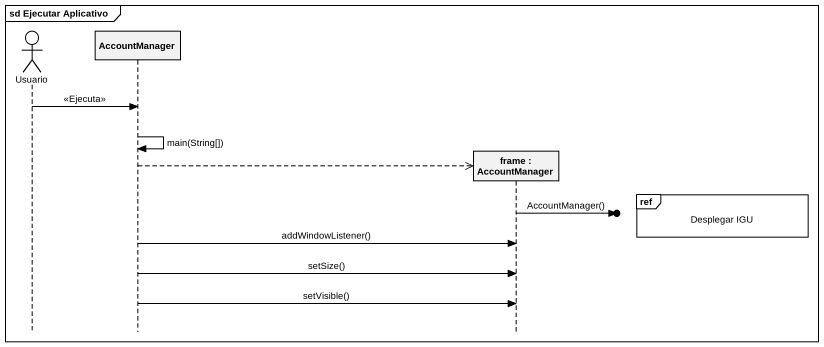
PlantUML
@startuml
mainframe sd Ejecutar Aplicativo
hide footbox
actor Usuario
participant AccountManager
participant "frame : AccountManager" as frame_

Usuario -> AccountManager : <<Ejecuta>>
AccountManager -> AccountManager : main(String[])
AccountManager -->> frame_ **
ref over frame_ : Desplegar IGU
frame_ ->o] : AccountManager()
AccountManager -> frame_ : addWindowListener()
AccountManager -> frame_ : setSize()
AccountManager -> frame_ : setVisible()
@enduml
